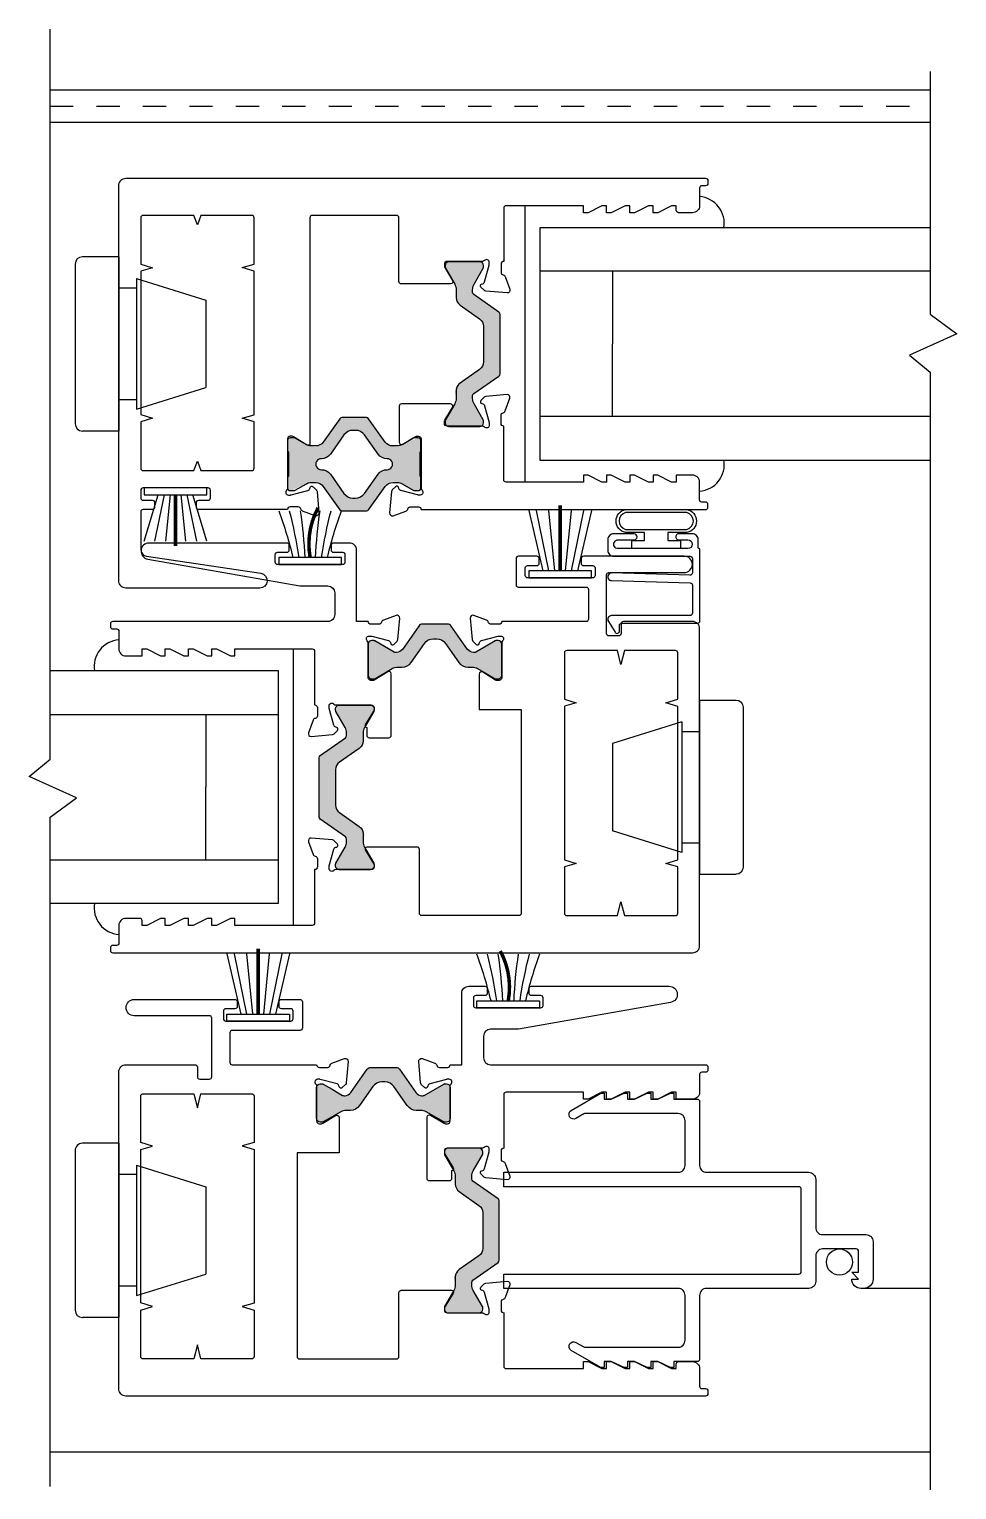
# Model space of a CAD drawing. Extents: x -36.5 to 54.9, y -68.3 to 27.7.
# Drawn here: x 4.66 to 8.66, y -6.52 to -0.23 of the extents above; entities that cross this region are included whole.
import ezdxf

# ---------------------------------------------------------------- set-up
doc = ezdxf.new("R2010")
doc.units = 0
doc.header["$LTSCALE"] = 0.25
doc.header["$MEASUREMENT"] = 0
doc.linetypes.add('HIDDEN', pattern=[0.375, 0.25, -0.125])
doc.layers.get('0').update_dxf_attribs({"linetype": 'CONTINUOUS'})
for name, color, linetype in [('GLASS-VINYL', 7, 'CONTINUOUS'), ('I-STRUT', 7, 'CONTINUOUS'), ('MISC', 7, 'CONTINUOUS'), ('SASH', 5, 'CONTINUOUS'), ('SEAL', 7, 'CONTINUOUS'), ('SILL-PAN', 7, 'CONTINUOUS'), ('VENT', 5, 'CONTINUOUS')]:
    doc.layers.add(name, color=color, linetype=linetype)
doc.styles.get("Standard").update_dxf_attribs({"font": 'simplex.shx'})

# ---------------------------------------------------------------- blocks, each defined once
blk = doc.blocks.new('25064-18mmX6mm-I-STRUT')
at = {"layer": 'I-STRUT'}
h = blk.add_hatch(color=256, dxfattribs=at)
h.dxf.hatch_style = 1
h.paths.add_polyline_path([(-0.2205, 0.3535, 0.414214), (-0.2362, 0.3377, 0.469068), (-0.2352, 0.3257), (-0.189, 0.2457), (-0.189, 0.1993, 0.244698), (-0.1722, 0.167), (-0.0877, 0.1078, -0.244698), (-0.0709, 0.0756), (-0.0709, -0.0773, -0.244698), (-0.0877, -0.1095), (-0.1722, -0.1687, 0.384668), (-0.1922, -0.2176, -0.227519), (-0.1953, -0.2583), (-0.2352, -0.3274, 0.131652), (-0.2362, -0.3313, 0.640011), (-0.2205, -0.3552), (-0.0866, -0.3552, 0.414214), (-0.0709, -0.3394, 0.469068), (-0.0719, -0.3274), (-0.1181, -0.2474), (-0.1181, -0.2174), (-0.005, -0.1382, 0.244698), (0, -0.1285), (0, -0.1268), (0, 0.1268, 0.244698), (-0.005, 0.1365), (-0.1134, 0.2124, -0.248952), (-0.1118, 0.2566), (-0.0719, 0.3257, 0.131652), (-0.0709, 0.3296, 0.640011), (-0.0866, 0.3535)])
blk.add_lwpolyline([(0, -0.1299), (0, -0.1268), (0, 0.1268, 0.244698), (-0.005, 0.1365), (-0.1131, 0.2122, -0.244698), (-0.1181, 0.2218), (-0.1181, 0.233, -0.131652), (-0.1118, 0.2566), (-0.0719, 0.3257, 0.131652), (-0.0709, 0.3296), (-0.0709, 0.3377, 0.414214), (-0.0866, 0.3535), (-0.2205, 0.3535, 0.414214), (-0.2362, 0.3377), (-0.2362, 0.3296, 0.131652), (-0.2352, 0.3257), (-0.1953, 0.2566, -0.131652), (-0.189, 0.233), (-0.189, 0.1993, 0.244698), (-0.1722, 0.167), (-0.0877, 0.1078, -0.244698), (-0.0709, 0.0756), (-0.0709, -0.0773, -0.244698), (-0.0877, -0.1095), (-0.1722, -0.1687, 0.244698), (-0.189, -0.201), (-0.189, -0.2347, -0.131652), (-0.1953, -0.2583), (-0.2352, -0.3274, 0.131652), (-0.2362, -0.3313), (-0.2362, -0.3394, 0.414214), (-0.2205, -0.3552), (-0.0866, -0.3552, 0.414214), (-0.0709, -0.3394), (-0.0709, -0.3313, 0.131652), (-0.0719, -0.3274), (-0.1118, -0.2583, -0.131652), (-0.1181, -0.2347), (-0.1181, -0.2235, -0.244698), (-0.1131, -0.2139), (-0.005, -0.1382, 0.244698), (0, -0.1285)], format="xyb", dxfattribs=at)
blk = doc.blocks.new('25065-14.6mmX10.2mm-I-STRUT')
at = {"layer": 'I-STRUT'}
h = blk.add_hatch(color=256, dxfattribs=at)
h.dxf.hatch_style = 1
h.paths.add_polyline_path([(-0.4893, -0.084), (-0.5531, -0.112, -0.57735), (-0.5709, -0.1018), (-0.5709, -0.0591), (-0.5669, 0.0512, -0.236068), (-0.5709, 0.0591), (-0.5709, 0.1136), (-0.5406, 0.1136), (-0.4893, 0.084, 0.131652), (-0.4697, 0.0787, 0.409066), (-0.417, 0.0953), (-0.3421, 0.2008), (-0.2835, 0.2008), (-0.2249, 0.2008), (-0.1499, 0.0953, 0.242889), (-0.1178, 0.0787, 0.277481), (-0.0776, 0.084), (-0.0138, 0.112, -0.57735), (0.0039, 0.1018), (0.0039, 0.0591), (0, -0.0512, -0.236068), (0.0039, -0.0591), (0.0039, -0.1136), (-0.0264, -0.1136), (-0.0776, -0.084, 0.131652), (-0.0973, -0.0787, 0.409066), (-0.1499, -0.0953), (-0.2249, -0.2008), (-0.2835, -0.2008), (-0.3421, -0.2008), (-0.417, -0.0953, 0.242889), (-0.4491, -0.0787, 0.277481)])
h.paths.add_polyline_path([(-0.2392, 0.1261), (-0.1807, 0.0438, 0.244669), (-0.1419, 0.0239, -1.006741), (-0.1419, -0.0234, 0.244669), (-0.1807, -0.0432), (-0.2392, -0.1255, -0.242889), (-0.2777, -0.1454), (-0.2835, -0.1454), (-0.2892, -0.1454, -0.242889), (-0.3277, -0.1255), (-0.3862, -0.0432, 0.244669), (-0.425, -0.0234, -1.006741), (-0.425, 0.0239, 0.244669), (-0.3862, 0.0438), (-0.3277, 0.1261, -0.242889), (-0.2892, 0.1459), (-0.2835, 0.1459), (-0.2777, 0.1459, -0.242889)], flags=16)
for points in [[(-0.5709, -0.0591), (-0.5709, -0.1018, 0.414214), (-0.5591, -0.1136), (-0.5437, -0.1136, 0.131652), (-0.5378, -0.112), (-0.4893, -0.084, -0.131652), (-0.4697, -0.0787), (-0.4491, -0.0787, -0.242889), (-0.417, -0.0953), (-0.3456, -0.1958, 0.242889), (-0.336, -0.2008), (-0.2835, -0.2008), (-0.2309, -0.2008, 0.242889), (-0.2213, -0.1958), (-0.1499, -0.0953, -0.242889), (-0.1178, -0.0787), (-0.0973, -0.0787, -0.131652), (-0.0776, -0.084), (-0.0291, -0.112, 0.131652), (-0.0232, -0.1136), (-0.0079, -0.1136, 0.414214), (0.0039, -0.1018), (0.0039, -0.0591, 0.236068), (0, -0.0512), (0, 0.0512, 0.236068), (0.0039, 0.0591), (0.0039, 0.1018, 0.414214), (-0.0079, 0.1136), (-0.0232, 0.1136, 0.131652), (-0.0291, 0.112), (-0.0776, 0.084, -0.131652), (-0.0973, 0.0787), (-0.1178, 0.0787, -0.242889), (-0.1499, 0.0953), (-0.2213, 0.1958, 0.242889), (-0.2309, 0.2008), (-0.2835, 0.2008), (-0.336, 0.2008, 0.242889), (-0.3456, 0.1958), (-0.417, 0.0953, -0.242889), (-0.4491, 0.0787), (-0.4697, 0.0787, -0.131652), (-0.4893, 0.084), (-0.5378, 0.112, 0.131652), (-0.5437, 0.1136), (-0.5591, 0.1136, 0.414214), (-0.5709, 0.1018), (-0.5709, 0.0591, 0.236068), (-0.5669, 0.0512), (-0.5669, -0.0512, 0.236068)], [(-0.425, -0.0234, -0.244669), (-0.3862, -0.0432), (-0.3277, -0.1255, 0.242889), (-0.2892, -0.1454), (-0.2835, -0.1454), (-0.2777, -0.1454, 0.242889), (-0.2392, -0.1255), (-0.1807, -0.0432, -0.244669), (-0.1419, -0.0234, 1.006741), (-0.1419, 0.0239, -0.244669), (-0.1807, 0.0438), (-0.2392, 0.1261, 0.242889), (-0.2777, 0.1459), (-0.2835, 0.1459), (-0.2892, 0.1459, 0.242889), (-0.3277, 0.1261), (-0.3862, 0.0438, -0.244669), (-0.425, 0.0239, 1.006741)]]:
    blk.add_lwpolyline(points, format="xyb", close=True, dxfattribs=at)
blk = doc.blocks.new('3727-1-THERMAL-SLIDING-INTERLOCKER')
at = {"layer": 'VENT'}
for points in [[(2.5, 0.84), (2.5, 0.764, -0.414214), (2.47, 0.734), (2.41, 0.734, -0.414214), (2.4, 0.744), (2.4, 0.764), (2.38, 0.764), (2.32, 0.734), (2.3, 0.734), (2.3, 0.764), (2.28, 0.764), (2.22, 0.734), (2.2, 0.734), (2.2, 0.764), (2.18, 0.764), (2.12, 0.734), (2.1, 0.734), (2.1, 0.764), (2.08, 0.764), (2.02, 0.734), (2, 0.734), (2, 0.764), (1.667, 0.764, 0.414214), (1.657, 0.754), (1.657, 0.524, 0.414214), (1.6454, 0.5124), (1.6454, 0.4775, 0.359508), (1.6548, 0.4661, -0.263725), (1.6635, 0.4587), (1.6834, 0.4041), (1.6834, 0.404, -0.548619), (1.6715, 0.3885), (1.5799, 0.3965, -0.176327), (1.5727, 0.3999), (1.5586, 0.4139, -0.57735), (1.562, 0.4269), (1.5664, 0.4281, 0.267949), (1.5746, 0.4363), (1.594, 0.5085, 0.065543), (1.5944, 0.5115), (1.5944, 0.5201, 0.6885), (1.5741, 0.5279, -0.213422), (1.5654, 0.524), (1.413, 0.524, 0.414214), (1.4014, 0.5124), (1.4014, 0.5038, 0.137872), (1.4031, 0.4978), (1.4369, 0.4424, -0.585524), (1.4283, 0.4272), (1.216, 0.4272, -0.414214), (1.206, 0.4372), (1.206, 0.712, 0.414214), (1.196, 0.722), (0.8328, 0.722, 0.414214), (0.8228, 0.712), (0.8228, -0.2596, -0.585524), (0.811, -0.2662), (0.7522, -0.2303, 0.137872), (0.7462, -0.2286), (0.7376, -0.2286, 0.414214), (0.726, -0.2402), (0.726, -0.4524, -0.213422), (0.7221, -0.4611, 0.6885), (0.7299, -0.4814), (0.7385, -0.4814, 0.065543), (0.7415, -0.481), (0.8137, -0.4616, 0.267949), (0.8219, -0.4534), (0.8231, -0.449, -0.57735), (0.8361, -0.4456), (0.8501, -0.4597, -0.176327), (0.8535, -0.4669), (0.8615, -0.5585, -0.548619), (0.846, -0.5704), (0.8459, -0.5704), (0.7913, -0.5505, -0.263725), (0.7839, -0.5418, 0.359508), (0.7725, -0.5324), (0.7376, -0.5324, 0.414214), (0.726, -0.544), (0.344, -0.544, -0.414214), (0.334, -0.534), (0.334, -0.514, -0.414214), (0.344, -0.504), (0.384, -0.504, 0.414214), (0.394, -0.494), (0.394, -0.461, 0.414214), (0.384, -0.451), (0.104, -0.451, 0.414214), (0.094, -0.461), (0.094, -0.494, 0.414214), (0.104, -0.504), (0.144, -0.504, -0.414214), (0.154, -0.514), (0.154, -0.534, -0.414214), (0.144, -0.544), (0.104, -0.544, 0.414214), (0.094, -0.554), (0.094, -0.7151, 0.3714), (0.1196, -0.7448), (0.6118, -0.8184, -0.928445), (0.6071, -0.882), (0.03, -0.882, -0.414214), (0, -0.852), (0, 0.852, -0.414214), (0.03, 0.882), (2.526, 0.882, -0.414214), (2.536, 0.872), (2.536, 0.86, -0.414214), (2.526, 0.85), (2.51, 0.85, 0.414214)], [(0.094, 0.5125), (0.1445, 0.497), (0.094, 0.4815), (0.094, -0.1355), (0.1445, -0.151), (0.094, -0.1665), (0.094, -0.366, 0.414214), (0.104, -0.376), (0.3227, -0.376), (0.3382, -0.336), (0.3537, -0.376), (0.572, -0.376, 0.414214), (0.582, -0.366), (0.582, -0.1666), (0.5315, -0.1513), (0.582, -0.136), (0.582, 0.482), (0.5315, 0.4973), (0.582, 0.5126), (0.582, 0.712, 0.414214), (0.572, 0.722), (0.3537, 0.722), (0.3382, 0.682), (0.3227, 0.722), (0.104, 0.722, 0.414214), (0.094, 0.712)]]:
    blk.add_lwpolyline(points, format="xyb", close=True, dxfattribs=at)
blk = doc.blocks.new('3727-2-THERMAL-SLIDING-INTERLOCKER')
at = {"layer": 'VENT'}
blk.add_lwpolyline([(1.1809, -0.5704), (1.2355, -0.5505, 0.263725), (1.2429, -0.5418, -0.359508), (1.2543, -0.5324), (1.2892, -0.5324, -0.414214), (1.3008, -0.544), (2.5254, -0.544, 0.414214), (2.5354, -0.534), (2.5354, -0.522, 0.414214), (2.5254, -0.512), (2.5094, -0.512, -0.414214), (2.4994, -0.502), (2.4994, -0.426, 0.414214), (2.4694, -0.396), (2.3994, -0.396), (2.3994, -0.426), (2.3794, -0.426), (2.3194, -0.396), (2.2994, -0.396), (2.2994, -0.426), (2.2794, -0.426), (2.2194, -0.396), (2.1994, -0.396), (2.1994, -0.426), (2.1794, -0.426), (2.1194, -0.396), (2.0994, -0.396), (2.0994, -0.426), (2.0794, -0.426), (2.0194, -0.396), (1.9994, -0.396), (1.9994, -0.426), (1.6664, -0.426, -0.414214), (1.6564, -0.416), (1.6564, -0.1849, -0.414214), (1.6448, -0.1732), (1.6448, -0.1384, -0.359508), (1.6542, -0.127, 0.263725), (1.6629, -0.1195), (1.6828, -0.065), (1.6828, -0.0649, 0.548619), (1.6709, -0.0493), (1.5793, -0.0574, 0.176327), (1.5721, -0.0607), (1.558, -0.0748, 0.57735), (1.5615, -0.0878), (1.5658, -0.0889, -0.267949), (1.5741, -0.0972), (1.5934, -0.1694, -0.065543), (1.5938, -0.1724), (1.5938, -0.181, -0.6885), (1.5735, -0.1887, 0.213422), (1.5649, -0.1849), (1.4124, -0.1849, -0.414214), (1.4008, -0.1732), (1.4008, -0.1647, -0.137872), (1.4025, -0.1586), (1.4357, -0.1042, 0.585524), (1.4272, -0.089), (1.2164, -0.089, 0.414214), (1.2064, -0.099), (1.2064, -0.254, 0.585524), (1.2216, -0.2626), (1.2746, -0.2303, -0.137872), (1.2806, -0.2286), (1.2892, -0.2286, -0.414214), (1.3008, -0.2402), (1.3008, -0.4524, 0.213422), (1.3047, -0.4611, -0.6885), (1.2969, -0.4814), (1.2883, -0.4814, -0.065543), (1.2853, -0.481), (1.2131, -0.4616, -0.267949), (1.2049, -0.4534), (1.2037, -0.449, 0.57735), (1.1907, -0.4456), (1.1767, -0.4597, 0.176327), (1.1733, -0.4669), (1.1653, -0.5585, 0.548619), (1.1808, -0.5704)], format="xyb", close=True, dxfattribs=at)
blk = doc.blocks.new('A$C1D443341')
for p, q in [((0, 0.719), (0, 0.031)), ((0.188, 0.75), (0.031, 0.75)), ((0.188, 0.75), (0.188, 0)), ((0.264, 0.656), (0.562, 0.563)), ((0.264, 0.656), (0.264, 0.094)), ((0.264, 0.615), (0.188, 0.615)), ((0.562, 0.563), (0.562, 0.187)), ((0.264, 0.135), (0.188, 0.135)), ((0.264, 0.094), (0.562, 0.187)), ((0.188, 0), (0.031, 0))]:
    blk.add_line(p, q)
for centre, start, end in [((0.031, 0.719), 90, 180), ((0.031, 0.031), 180, 270)]:
    blk.add_arc(centre, 0.031, start, end)
blk = doc.blocks.new('*U105')
for p, q in [((0.03, 0.0494), (0.2285, 0.0899)), ((0.03, 0.0235), (0.2285, 0.0428)), ((0.03, -0.0235), (0.2285, -0.0428)), ((0.03, -0.0494), (0.2285, -0.0899))]:
    blk.add_line(p, q)
at = {"layer": 'SEAL'}
for p, q in [((0.2285, 0.135), (0.03, 0.0742)), ((0.2285, -0.135), (0.03, -0.0742))]:
    blk.add_line(p, q, dxfattribs=at)
blk.add_lwpolyline([(0, -0.135), (0, 0.135), (0.03, 0.135), (0.03, -0.135)], close=True, dxfattribs=at)
at = {"layer": 'SEAL', "const_width": 0.015}
blk.add_lwpolyline([(0.03, 0), (0.2496, 0)], dxfattribs=at)
at = {"flags": 9}
for tag, p in [('MANUFACTURER_PART_#', (0, -0.1988)), ('FLEETWOOD_PART_#', (-0.0006, -0.2487))]:
    blk.add_attdef(tag, p, '', height=0.0312, dxfattribs=at)
blk = doc.blocks.new('3727-SLIDING-INTERLOCK-ASSEMBLY')
for name, p in [('3727-1-THERMAL-SLIDING-INTERLOCKER', (-1.8119, -0.1719)), ('25064-18mmX6mm-I-STRUT', (-0.1708, -0.0029)), ('3727-2-THERMAL-SLIDING-INTERLOCKER', (-1.8113, -0.1719)), ('25065-14.6mmX10.2mm-I-STRUT', (-0.5151, -0.5208))]:
    blk.add_blockref(name, p)
at = {"layer": 'MISC'}
blk.add_blockref('A$C1D443341', (-1.9999, -0.3779), dxfattribs=at)
at = {"layer": 'SEAL', "xscale": -1, "rotation": 90}
blk.add_blockref('*U105', (-1.5679, -0.6229), dxfattribs=at)
blk = doc.blocks.new('3728-1-FIXED-INTERLOCKER')
at = {"layer": 'VENT', "linetype": 'Continuous'}
blk.add_lwpolyline([(-0.9169, 0.7195), (-0.9715, 0.7394), (-0.9715, 0.7394, 0.548619), (-0.9871, 0.7275), (-0.9791, 0.6359, 0.176327), (-0.9757, 0.6287), (-0.9616, 0.6146, 0.57735), (-0.9487, 0.618), (-0.9475, 0.6224, -0.267949), (-0.9393, 0.6306), (-0.8671, 0.65, -0.065543), (-0.8641, 0.6504), (-0.8555, 0.6504, -0.6885), (-0.8477, 0.6301, 0.213422), (-0.8516, 0.6214), (-0.8516, 0.471, -0.414214), (-0.8632, 0.4594), (-0.8718, 0.4594, -0.137872), (-0.8778, 0.4611), (-0.9332, 0.4949, 0.585524), (-0.9484, 0.4864), (-0.9484, 0.3344), (-0.7674, 0.3344), (-0.7674, -0.543, -0.414214), (-0.7774, -0.553), (-1.196, -0.553, -0.414214), (-1.206, -0.543), (-1.206, -0.268, 0.414214), (-1.216, -0.258), (-1.4324, -0.258, 0.585524), (-1.439, -0.2698), (-1.4031, -0.3286, -0.137872), (-1.4014, -0.3346), (-1.4014, -0.3432, -0.414214), (-1.413, -0.3548), (-1.5654, -0.3548, 0.213422), (-1.5741, -0.3587, -0.6885), (-1.5944, -0.3509), (-1.5944, -0.3423, -0.065543), (-1.594, -0.3393), (-1.5746, -0.2671, -0.267949), (-1.5664, -0.2589), (-1.562, -0.2577, 0.57735), (-1.5586, -0.2447), (-1.5727, -0.2307, 0.176327), (-1.5799, -0.2273), (-1.6715, -0.2193, 0.548619), (-1.6834, -0.2348), (-1.6834, -0.2349), (-1.6635, -0.2895, 0.263725), (-1.6548, -0.2969, -0.359508), (-1.6454, -0.3083), (-1.6454, -0.3432, -0.414214), (-1.657, -0.3548), (-1.657, -0.585, -0.414214), (-1.667, -0.595), (-2, -0.595), (-2, -0.565), (-2.02, -0.565), (-2.08, -0.595), (-2.1, -0.595), (-2.1, -0.565), (-2.12, -0.565), (-2.18, -0.595), (-2.2, -0.595), (-2.2, -0.565), (-2.22, -0.565), (-2.28, -0.595), (-2.3, -0.595), (-2.3, -0.565), (-2.32, -0.565), (-2.38, -0.595), (-2.4, -0.595), (-2.4, -0.575, 0.414214), (-2.41, -0.565), (-2.47, -0.565, 0.414214), (-2.5, -0.595), (-2.5, -0.671, -0.414214), (-2.51, -0.681), (-2.526, -0.681, 0.414214), (-2.536, -0.691), (-2.536, -0.703, 0.414214), (-2.526, -0.713), (-0.03, -0.713, 0.414214), (0, -0.683), (0, 0.683, 0.414214), (-0.03, 0.713), (-0.328, 0.713, 0.414214), (-0.338, 0.703), (-0.338, 0.661, -0.414214), (-0.348, 0.651), (-0.39, 0.651, -0.414214), (-0.4, 0.661), (-0.4, 0.914, -0.414214), (-0.39, 0.924), (-0.066, 0.924, 1), (-0.066, 0.994), (-0.5, 0.994, 0.414214), (-0.51, 0.984), (-0.51, 0.964, 0.414214), (-0.5, 0.954), (-0.46, 0.954, -0.414214), (-0.45, 0.944), (-0.45, 0.911, -0.414214), (-0.46, 0.901), (-0.74, 0.901, -0.414214), (-0.75, 0.911), (-0.75, 0.944, -0.414214), (-0.74, 0.954), (-0.7, 0.954, 0.414214), (-0.69, 0.964), (-0.69, 0.984, 0.414214), (-0.7, 0.994), (-0.78, 0.994, 0.414214), (-0.79, 0.984), (-0.79, 0.871, 0.414214), (-0.78, 0.861), (-0.488, 0.861, -0.414214), (-0.478, 0.851), (-0.478, 0.723, -0.414214), (-0.488, 0.713), (-0.8516, 0.713, -0.414214), (-0.8632, 0.7014), (-0.8981, 0.7014, -0.359508), (-0.9095, 0.7108, 0.263725), (-0.9169, 0.7195), (-0.9715, 0.7394), (-0.9715, 0.7394, 0.548619), (-0.9871, 0.7275), (-0.9791, 0.6359)], format="xyb", dxfattribs=at)
blk.add_lwpolyline([(-0.094, -0.3435), (-0.1445, -0.328), (-0.094, -0.3125), (-0.094, 0.3475), (-0.1445, 0.363), (-0.094, 0.3785), (-0.094, 0.578, 0.414214), (-0.104, 0.588), (-0.3227, 0.588), (-0.3382, 0.528), (-0.3537, 0.588), (-0.572, 0.588, 0.414214), (-0.582, 0.578), (-0.582, 0.3786), (-0.5315, 0.3633), (-0.582, 0.348), (-0.582, -0.313), (-0.5315, -0.3283), (-0.582, -0.3436), (-0.582, -0.543, 0.414214), (-0.572, -0.553), (-0.3537, -0.553), (-0.3382, -0.493), (-0.3227, -0.553), (-0.104, -0.553, 0.414214), (-0.094, -0.543)], format="xyb", close=True, dxfattribs=at)
blk = doc.blocks.new('3728-2-FIXED-INTERLOCKER')
at = {"layer": 'VENT', "linetype": 'Continuous'}
blk.add_lwpolyline([(-1.8264, 1.001, -0.414214), (-1.8164, 1.011), (-1.7764, 1.011, 0.414214), (-1.7664, 1.021), (-1.7664, 1.041, 0.414214), (-1.7764, 1.051), (-2.3695, 1.051, 0.916331), (-2.3756, 0.9815), (-1.7204, 0.866), (-1.6004, 0.866, -0.414214), (-1.5704, 0.836), (-1.5704, 0.743, -0.414214), (-1.6004, 0.713), (-2.526, 0.713, 0.414214), (-2.536, 0.703), (-2.536, 0.691, 0.414214), (-2.526, 0.681), (-2.51, 0.681, -0.414214), (-2.5, 0.671), (-2.5, 0.595, 0.414214), (-2.47, 0.565), (-2.4, 0.565), (-2.4, 0.595), (-2.38, 0.595), (-2.32, 0.565), (-2.3, 0.565), (-2.3, 0.595), (-2.28, 0.595), (-2.22, 0.565), (-2.2, 0.565), (-2.2, 0.595), (-2.18, 0.595), (-2.12, 0.565), (-2.1, 0.565), (-2.1, 0.595), (-2.08, 0.595), (-2.02, 0.565), (-2, 0.565), (-2, 0.595), (-1.667, 0.595, -0.414214), (-1.657, 0.585), (-1.657, 0.3539, -0.414214), (-1.6454, 0.3422), (-1.6454, 0.3074, -0.359508), (-1.6548, 0.296, 0.263725), (-1.6635, 0.2885), (-1.6834, 0.234), (-1.6834, 0.2339, 0.548619), (-1.6715, 0.2183), (-1.5799, 0.2264, 0.176327), (-1.5727, 0.2297), (-1.5586, 0.2438, 0.57735), (-1.562, 0.2568), (-1.5664, 0.2579, -0.267949), (-1.5746, 0.2662), (-1.594, 0.3384, -0.065543), (-1.5944, 0.3414), (-1.5944, 0.35, -0.6885), (-1.5741, 0.3577, 0.213422), (-1.5654, 0.3539), (-1.413, 0.3539, -0.414214), (-1.4014, 0.3422), (-1.4014, 0.3337, -0.137872), (-1.4031, 0.3276), (-1.439, 0.2688, 0.585524), (-1.4324, 0.257), (-1.4324, 0.223, 0.414214), (-1.4224, 0.213), (-1.337, 0.213, 0.414214), (-1.327, 0.223), (-1.327, 0.4879, 0.585524), (-1.3422, 0.4964), (-1.4001, 0.4611, -0.137872), (-1.4062, 0.4594), (-1.4148, 0.4594, -0.414214), (-1.4264, 0.471), (-1.4264, 0.6214, 0.213422), (-1.4303, 0.6301, -0.6885), (-1.4225, 0.6504), (-1.4139, 0.6504, -0.065543), (-1.4109, 0.65), (-1.3387, 0.6306, -0.267949), (-1.3305, 0.6224), (-1.3293, 0.618, 0.57735), (-1.3163, 0.6146), (-1.3022, 0.6287, 0.176327), (-1.2989, 0.6359), (-1.2909, 0.7275, 0.548619), (-1.3064, 0.7394), (-1.3065, 0.7394), (-1.3611, 0.7195, 0.263725), (-1.3685, 0.7108, -0.359508), (-1.3799, 0.7014), (-1.4148, 0.7014, -0.414214), (-1.4264, 0.713), (-1.4764, 0.713), (-1.4764, 0.7587), (-1.4764, 1.021, 0.414214), (-1.5064, 1.051), (-1.5764, 1.051, 0.414214), (-1.5864, 1.041), (-1.5864, 1.021, 0.414214), (-1.5764, 1.011), (-1.5364, 1.011, -0.414214), (-1.5264, 1.001), (-1.5264, 0.968, -0.414214), (-1.5364, 0.958), (-1.8164, 0.958, -0.414214), (-1.8264, 0.968)], format="xyb", close=True, dxfattribs=at)
blk = doc.blocks.new('25066-14.6mmX6mm-I-STRUT')
at = {"layer": 'I-STRUT'}
h = blk.add_hatch(color=256, dxfattribs=at)
h.dxf.hatch_style = 1
h.paths.add_polyline_path([(0.07, -0.0084, 0.244698), (0.0539, 0), (0, 0), (-0.0539, 0, 0.244698), (-0.07, -0.0084), (-0.1402, -0.1086, -0.244698), (-0.166, -0.122), (-0.1696, -0.122, -0.131652), (-0.1755, -0.1205), (-0.2596, -0.0719, 0.131652), (-0.2635, -0.0709), (-0.2717, -0.0709, 0.414214), (-0.2874, -0.0866), (-0.2874, -0.1063), (-0.2874, -0.2008), (-0.2874, -0.2205, 0.414214), (-0.2717, -0.2362), (-0.2635, -0.2362, 0.131652), (-0.2596, -0.2352), (-0.1837, -0.1914, -0.131652), (-0.1601, -0.185), (-0.1414, -0.185, 0.244698), (-0.1027, -0.1649), (-0.0455, -0.0831, -0.244698), (-0.0068, -0.063), (0, -0.063), (0.0068, -0.063, -0.244698), (0.0455, -0.0831), (0.1027, -0.1649, 0.244698), (0.1414, -0.185), (0.1601, -0.185, -0.131652), (0.1837, -0.1914), (0.2205, -0.2126), (0.2596, -0.2352, 0.131652), (0.2635, -0.2362), (0.2717, -0.2362, 0.414214), (0.2874, -0.2205), (0.2874, -0.2008), (0.2874, -0.1063), (0.2874, -0.0866, 0.414214), (0.2717, -0.0709), (0.2635, -0.0709, 0.131652), (0.2596, -0.0719), (0.2205, -0.0945), (0.1755, -0.1205, -0.131652), (0.1696, -0.122), (0.166, -0.122, -0.244698), (0.1402, -0.1086)])
blk.add_lwpolyline([(-0.2635, -0.0709), (-0.2717, -0.0709, 0.414214), (-0.2874, -0.0866), (-0.2874, -0.1063), (-0.2874, -0.2008), (-0.2874, -0.2205, 0.414214), (-0.2717, -0.2362), (-0.2635, -0.2362, 0.131652), (-0.2596, -0.2352), (-0.1837, -0.1914, -0.131652), (-0.1601, -0.185), (-0.1414, -0.185, 0.244698), (-0.1027, -0.1649), (-0.0455, -0.0831, -0.244698), (-0.0068, -0.063), (0, -0.063), (0.0068, -0.063, -0.244698), (0.0455, -0.0831), (0.1027, -0.1649, 0.244698), (0.1414, -0.185), (0.1601, -0.185, -0.131652), (0.1837, -0.1914), (0.2205, -0.2126), (0.2596, -0.2352, 0.131652), (0.2635, -0.2362), (0.2717, -0.2362, 0.414214), (0.2874, -0.2205), (0.2874, -0.2008), (0.2874, -0.1063), (0.2874, -0.0866, 0.414214), (0.2717, -0.0709), (0.2635, -0.0709, 0.131652), (0.2596, -0.0719), (0.2205, -0.0945), (0.1755, -0.1205, -0.131652), (0.1696, -0.122), (0.166, -0.122, -0.244698), (0.1402, -0.1086), (0.07, -0.0084, 0.244698), (0.0539, 0), (0, 0), (-0.0539, 0, 0.244698), (-0.07, -0.0084), (-0.1402, -0.1086, -0.244698), (-0.166, -0.122), (-0.1696, -0.122, -0.131652), (-0.1755, -0.1205), (-0.2596, -0.0719), (-0.2614, -0.0709), (-0.2635, -0.0709, -0.131652), (-0.2596, -0.0719)], format="xyb", dxfattribs=at)
blk = doc.blocks.new('*U106')
for centre, radius, start, end in [((-0.3932, 1.8385), 1.8144, 283.48725, 290.13438), ((-0.2541, 1.9815), 1.9529, 278.36473, 284.39471), ((-0.0497, 1.9172), 1.8953, 272.41045, 278.52923), ((-0.0497, -1.9172), 1.8953, 81.47077, 87.58955), ((-0.2541, -1.9815), 1.9529, 75.60529, 81.63527), ((-0.3932, -1.8385), 1.8144, 69.86562, 76.51275)]:
    blk.add_arc(centre, radius, start, end)
at = {"layer": 'SEAL'}
blk.add_lwpolyline([(0, -0.135), (0, 0.135), (0.03, 0.135), (0.03, -0.135)], close=True, dxfattribs=at)
at = {"layer": 'SEAL', "const_width": 0.015}
blk.add_lwpolyline([(0.03, 0, 0.171612), (0.2445, 0.0342)], format="xyb", dxfattribs=at)
at = {"flags": 9}
for tag, p in [('MANUFACTURER_PART_#', (0, -0.1988)), ('FLEETWOOD_PART_#', (-0.0006, -0.2487))]:
    blk.add_attdef(tag, p, '', height=0.0312, dxfattribs=at)
blk = doc.blocks.new('19117-Seal')
for p, q in [((0.29, 0.1349), (0.03, 0.0742)), ((0.03, 0.0494), (0.29, 0.1025)), ((0.03, 0.0235), (0.29, 0.0488)), ((0.03, -0.0235), (0.29, -0.0488)), ((0.03, -0.0494), (0.29, -0.1025)), ((0.29, -0.135), (0.03, -0.0742))]:
    blk.add_line(p, q)
at = {"const_width": 0.015}
blk.add_lwpolyline([(0.03, 0), (0.3116, 0)], dxfattribs=at)
at = {"layer": 'SEAL'}
blk.add_lwpolyline([(0, -0.135), (0, 0.135), (0.03, 0.135), (0.03, -0.135)], close=True, dxfattribs=at)
at = {"flags": 9}
for tag, p in [('MANUFACTURER_PART_#', (0, -0.1988)), ('FLEETWOOD_PART_#', (-0.0006, -0.2487))]:
    blk.add_attdef(tag, p, '', height=0.0312, dxfattribs=at)
blk = doc.blocks.new('*U111')
at = {"layer": 'SASH', "color": 7}
for points in [[(1.5212, 1.0268), (1.5212, 1.0618), (1.5762, 1.0618), (1.5762, 1.0963), (1.4943, 1.0963, -0.830739), (1.4943, 1.195), (1.7581, 1.195, -0.830739), (1.7581, 1.0963), (1.6762, 1.0963), (1.6762, 1.0618), (1.7312, 1.0618), (1.7312, 1.0268)], [(1.7581, 1.1817), (1.4943, 1.1817, 0.768484), (1.4943, 1.1096), (1.7581, 1.1096, 0.768484)]]:
    blk.add_lwpolyline(points, format="xyb", close=True, dxfattribs=at)
at = {"layer": 'VENT', "color": 7}
blk.add_lwpolyline([(1.4341, 0.8894), (1.7716, 0.8795, -0.405608), (1.7815, 0.8692), (1.7815, 0.749, -0.414214), (1.7712, 0.7387), (1.434, 0.7387, 0.586161), (1.42, 0.7138), (1.4488, 0.6668, 0.75692), (1.4678, 0.6721), (1.4678, 0.6957, -0.414214), (1.4781, 0.7059), (1.8041, 0.7059, 0.414214), (1.8143, 0.7162), (1.8143, 1.0235, 0.414214), (1.811, 1.0268), (1.8105, 1.0268, -0.414214), (1.8071, 1.0301), (1.8071, 1.0647, 0.414214), (1.7815, 1.0904), (1.723, 1.0904, 1.000001), (1.723, 1.0647), (1.7625, 1.0647, -1), (1.7625, 1.0268), (1.4622, 1.0268, -1.000001), (1.4622, 1.0647), (1.5313, 1.0647, 1), (1.5313, 1.0904), (1.4432, 1.0904, 0.414214), (1.4176, 1.0647), (1.4176, 1.0196, 0.414214), (1.4432, 0.994), (1.7712, 0.994, -0.414214), (1.7815, 0.9837), (1.7815, 0.9225, -0.422884), (1.7709, 0.9123), (1.4347, 0.9222, 1.023375)], format="xyb", close=True, dxfattribs=at)
for name, p in [('3728-2-FIXED-INTERLOCKER', (1.8125, 0)), ('3728-1-FIXED-INTERLOCKER', (1.8125, 0)), ('25066-14.6mmX6mm-I-STRUT', (0.6735, 0.7018))]:
    blk.add_blockref(name, p)
at = {"xscale": -1}
blk.add_blockref('25064-18mmX6mm-I-STRUT', (0.1749, 0), dxfattribs=at)
at = {"layer": 'MISC', "xscale": -1}
blk.add_blockref('A$C1D443341', (2.0005, -0.375), dxfattribs=at)
at = {"layer": 'SEAL', "xscale": -1, "rotation": 270}
for name, p in [('*U106', (0.1361, 0.958)), ('19117-Seal', (1.2125, 0.901))]:
    blk.add_blockref(name, p, dxfattribs=at)
blk = doc.blocks.new('*U114')
for name, p in [('3727-SLIDING-INTERLOCK-ASSEMBLY', (0.5619, 0.9569)), ('*U111', (-0.5625, -0.954))]:
    blk.add_blockref(name, p)
blk = doc.blocks.new('3766 SCREEN ADAPTER')
blk.add_line((0.25, 1.8363), (0.25, 1.544))
blk.add_lwpolyline([(0.21, 1.528), (0.18, 1.498), (0.18, 1.528), (0.09, 1.528, 0.414214), (0.08, 1.518), (0.08, 1.373, 0.414214), (0.11, 1.343), (0.22, 1.343, -0.414214), (0.25, 1.313), (0.25, 0.873, 0.414214), (0.28, 0.843), (0.555, 0.843, -0.414214), (0.565, 0.833), (0.565, 0.733), (0.59, 0.733), (0.59, 0.718), (0.565, 0.663), (0.565, 0.633), (0.59, 0.633), (0.59, 0.618), (0.565, 0.563), (0.565, 0.533), (0.59, 0.533), (0.59, 0.518), (0.565, 0.463), (0.565, 0.433), (0.59, 0.433), (0.59, 0.418), (0.5167, 0.291, -1), (0.482, 0.311), (0.5017, 0.345, 0.131652), (0.503, 0.35), (0.503, 0.75, 0.414214), (0.472, 0.781), (0.28, 0.781, 0.414214), (0.25, 0.751), (0.25, 0), (0.188, 0), (0.188, 1.271, 0.414214), (0.178, 1.281), (-0.178, 1.281, 0.414214), (-0.188, 1.271), (-0.188, 0), (-0.25, 0), (-0.25, 0.751, 0.414214), (-0.28, 0.781), (-0.472, 0.781, 0.414214), (-0.503, 0.75), (-0.503, 0.35, 0.131652), (-0.5017, 0.345), (-0.482, 0.311, -1), (-0.5167, 0.291), (-0.59, 0.418), (-0.59, 0.433), (-0.565, 0.433), (-0.565, 0.463), (-0.59, 0.518), (-0.59, 0.533), (-0.565, 0.533), (-0.565, 0.563), (-0.59, 0.618), (-0.59, 0.633), (-0.565, 0.633), (-0.565, 0.663), (-0.59, 0.718), (-0.59, 0.733), (-0.565, 0.733), (-0.565, 0.833, -0.414214), (-0.555, 0.843), (-0.28, 0.843, 0.414214), (-0.25, 0.873), (-0.25, 1.313, -0.414214), (-0.22, 1.343), (-0.012, 1.343, 0.414214), (0.018, 1.373), (0.018, 1.56, -0.414214), (0.048, 1.59), (0.21, 1.59, -0.414214), (0.25, 1.55), (0.25, 1.538, -0.414214), (0.21, 1.498)], format="xyb", close=True)
blk.add_circle((0.1363, 1.4455), 0.0563)
blk = doc.blocks.new('*U107')
for name, p in [('3728-2-FIXED-INTERLOCKER', (1.8125, 0)), ('3728-1-FIXED-INTERLOCKER', (1.8125, 0)), ('25066-14.6mmX6mm-I-STRUT', (0.6735, 0.7018))]:
    blk.add_blockref(name, p)
at = {"xscale": -1}
blk.add_blockref('25064-18mmX6mm-I-STRUT', (0.1749, 0), dxfattribs=at)
at = {"layer": 'MISC', "xscale": -1}
blk.add_blockref('A$C1D443341', (2.0005, -0.375), dxfattribs=at)
at = {"layer": 'SEAL', "xscale": -1, "rotation": 270}
for name, p in [('*U106', (0.1361, 0.958)), ('19117-Seal', (1.2125, 0.901))]:
    blk.add_blockref(name, p, dxfattribs=at)

msp = doc.modelspace()

# ---------------------------------------------------------------- linework, layer by layer
at = {"color": 7}
for p, q in [((8.5425, -1.2762), (6.8617, -1.2762)), ((7.1742, -1.2762), (7.1742, -1.5887)), ((7.1742, -1.9012), (7.1742, -1.5887)), ((8.5425, -1.9012), (6.8617, -1.9012)), ((4.7529, -3.1841), (5.7367, -3.1841)), ((5.4242, -3.1841), (5.4242, -3.4966)), ((5.4242, -3.8091), (5.4242, -3.4966)), ((4.7529, -3.8091), (5.7367, -3.8091))]:
    msp.add_line(p, q, dxfattribs=at)
for points in [[(8.5425, -1.0887), (6.8617, -1.0887), (6.8617, -1.5887), (6.8617, -2.0887), (8.5425, -2.0887)], [(4.7529, -3.9966), (5.7367, -3.9966), (5.7367, -3.4966), (5.7367, -2.9966), (4.7529, -2.9966)]]:
    msp.add_lwpolyline(points, dxfattribs=at)
for centre, start, end in [((7.5398, -1.07), 350.75896, 85.37734), ((7.5398, -2.1073), 274.62266, 9.24104), ((5.0585, -2.978), 94.62266, 189.24104), ((5.0585, -4.0153), 170.75896, 265.37734)]:
    msp.add_arc(centre, 0.1161, start, end)
at = {"layer": 'GLASS-VINYL'}
for p, q in [((8.5425, -0.416), (8.5425, -1.4607)), ((8.5425, -1.4607), (8.6567, -1.545)), ((8.6567, -1.545), (8.4529, -1.6364)), ((8.4529, -1.6364), (8.5425, -1.7107)), ((8.5425, -1.7107), (8.5425, -6.5214))]:
    msp.add_line(p, q, dxfattribs=at)
at = {"layer": 'GLASS-VINYL', "color": 7}
for p, q in [((6.7967, -0.9937), (6.7967, -2.1837)), ((5.8017, -4.0916), (5.8017, -2.9016))]:
    msp.add_line(p, q, dxfattribs=at)
at = {"layer": 'GLASS-VINYL'}
msp.add_lwpolyline([(4.7529, -6.5068), (4.7529, -3.6266), (4.8672, -3.5424), (4.6633, -3.4509), (4.7529, -3.3766), (4.7529, -0.2339)], dxfattribs=at)
at = {"layer": 'SILL-PAN'}
for p, q in [((4.7529, -0.4956), (8.5425, -0.4956)), ((4.7529, -0.6346), (8.5425, -0.6346)), ((4.7529, -6.3586), (8.5425, -6.3586))]:
    msp.add_line(p, q, dxfattribs=at)
at = {"layer": 'SILL-PAN', "linetype": 'HIDDEN'}
msp.add_line((4.7529, -0.5651), (8.5425, -0.5651), dxfattribs=at)

# ---------------------------------------------------------------- block references
at = {"xscale": -1}
msp.add_blockref('*U107', (6.8617, -5.4047), dxfattribs=at)
at = {"layer": 'SASH', "rotation": 270}
msp.add_blockref('3766 SCREEN ADAPTER', (6.7062, -5.4047), dxfattribs=at)
at = {"layer": 'VENT'}
msp.add_blockref('*U114', (6.2992, -2.5427), dxfattribs=at)

doc.saveas('drawing.dxf')
